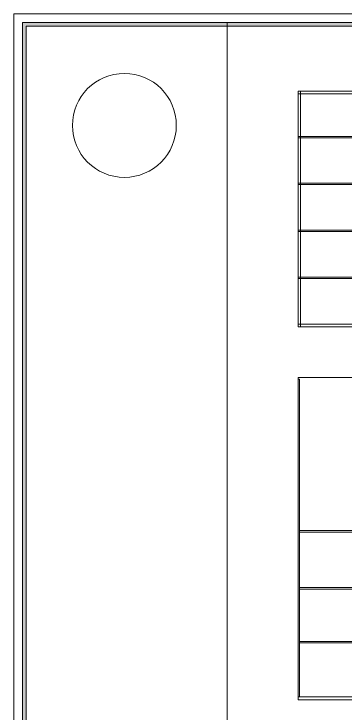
# Model space of a CAD drawing. Header units: metres. Extents: x 294 to 1101, y -498 to -355.
# Drawn here: x 742.37 to 749.8, y -392.48 to -376.81 of the extents above; entities that cross this region are included whole.
import ezdxf

# ---------------------------------------------------------------- set-up
doc = ezdxf.new("R2010")
doc.units = ezdxf.units.M
doc.layers.add('19-JARDINERIA', color=80, linetype='Continuous', lineweight=0)

msp = doc.modelspace()

# ---------------------------------------------------------------- hatches: boundary and pattern name
at = {"layer": '19-JARDINERIA'}
h = msp.add_hatch(color=251, dxfattribs=at)
h.paths.add_polyline_path([(787.579, -377.005), (742.569, -377.005), (742.569, -408.823), (787.579, -408.823)])
h.paths.add_polyline_path([(787.502, -377.082), (742.646, -377.082), (742.646, -408.745), (787.502, -408.745)], flags=16)

# ---------------------------------------------------------------- linework, layer by layer
at = {"layer": '19-JARDINERIA', "color": 251}
for p, q in [((747.162, -377.005), (747.162, -408.745)), ((748.75, -392.192), (748.75, -384.963)), ((748.75, -384.963), (779.869, -384.963))]:
    msp.add_line(p, q, dxfattribs=at)
for points in [[(787.773, -376.811), (742.375, -376.811), (742.375, -409.017), (787.773, -409.017)], [(787.579, -377.005), (742.569, -377.005), (742.569, -408.823), (787.579, -408.823)], [(787.502, -377.082), (742.646, -377.082), (742.646, -408.745), (787.502, -408.745)]]:
    msp.add_lwpolyline(points, close=True, dxfattribs=at)
for points in [[(748.808, -378.543), (748.808, -383.822), (748.75, -383.822), (748.75, -378.543)], [(785.698, -378.543), (748.75, -378.543)], [(748.75, -378.543), (785.698, -378.543)], [(785.698, -378.601), (748.75, -378.601)], [(748.75, -379.555), (769.741, -379.555), (769.741, -379.584), (748.75, -379.584)], [(748.75, -380.607), (769.741, -380.607), (769.741, -380.636), (748.75, -380.636)], [(748.75, -381.659), (769.741, -381.659), (769.741, -381.688), (748.75, -381.688)], [(748.75, -382.711), (769.741, -382.711), (769.741, -382.74), (748.75, -382.74)], [(748.75, -383.764), (785.698, -383.764)], [(785.698, -383.822), (748.75, -383.822)], [(748.75, -392.123), (748.75, -384.997), (748.784, -384.997), (748.784, -392.123)], [(748.784, -388.392), (785.517, -388.392), (785.517, -388.426), (748.784, -388.426)], [(748.784, -389.67), (785.517, -389.67), (785.517, -389.705), (748.784, -389.705)], [(748.784, -389.67), (785.517, -389.67), (785.517, -389.705), (748.784, -389.705)], [(748.784, -390.879), (785.517, -390.879), (785.517, -390.914), (748.784, -390.914)], [(748.784, -390.879), (785.517, -390.879), (785.517, -390.914), (748.784, -390.914)], [(748.75, -392.123), (785.586, -392.123), (785.586, -392.192), (748.75, -392.192)]]:
    msp.add_lwpolyline(points, dxfattribs=at)
msp.add_circle((744.852, -379.309), 1.165, dxfattribs=at)

doc.saveas('drawing.dxf')
